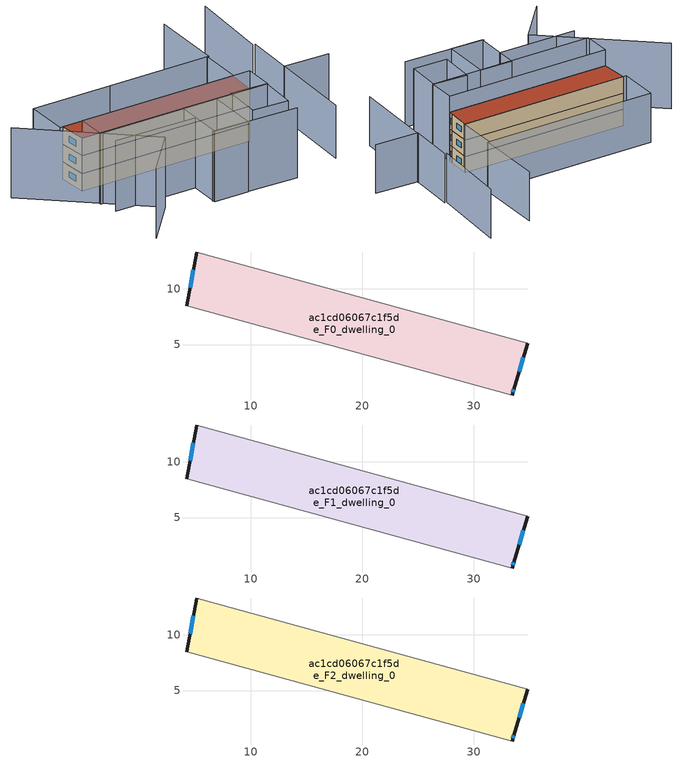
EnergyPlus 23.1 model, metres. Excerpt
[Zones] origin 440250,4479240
ac1cd06067c1f5de_F0_dwelling_0
 floor ground (EU_floor_Construction): 34.82,5.13 33.66,1.28 33.41,0.48 4.26,8.49 5.16,13.29 z0
 wall outside (EU_wall_Construction): 33.41,0.48 33.66,1.28 34.82,5.13 / 5.16,13.29 4.26,8.49 z0:3
 wall adiabatic (EU_wall_Construction): 4.26,8.49 33.41,0.48 / 34.82,5.13 5.16,13.29 z0:3
 window (EU_Window_Construction): 33.5,0.75 33.58,1.01 / 4.86,11.69 4.56,10.1 / 34.05,2.56 34.43,3.84 z1:2
ac1cd06067c1f5de_F1_dwelling_0
 floor to ac1cd06067c1f5de_F0_dwelling_0 (EU_floor_Construction): 34.82,5.13 33.66,1.28 33.41,0.48 4.26,8.49 5.16,13.29 z3
 wall outside (EU_wall_Construction): 33.41,0.48 33.66,1.28 34.82,5.13 / 5.16,13.29 4.26,8.49 z3:6
 wall adiabatic (EU_wall_Construction): 4.26,8.49 33.41,0.48 / 34.82,5.13 5.16,13.29 z3:6
 window (EU_Window_Construction): 33.5,0.75 33.58,1.01 / 4.86,11.69 4.56,10.1 / 34.05,2.56 34.43,3.84 z4:5
ac1cd06067c1f5de_F2_dwelling_0
 floor to ac1cd06067c1f5de_F1_dwelling_0 (EU_floor_Construction): 34.82,5.13 33.66,1.28 33.41,0.48 4.26,8.49 5.16,13.29 z6
 wall outside (EU_wall_Construction): 33.41,0.48 33.66,1.28 34.82,5.13 / 5.16,13.29 4.26,8.49 z6:9
 wall adiabatic (EU_wall_Construction): 4.26,8.49 33.41,0.48 / 34.82,5.13 5.16,13.29 z6:9
 window (EU_Window_Construction): 33.5,0.75 33.58,1.01 / 4.86,11.69 4.56,10.1 / 34.05,2.56 34.43,3.84 z7:8
 roof outside (EU_roof_Construction): 33.66,1.28 34.82,5.13 5.16,13.29 4.26,8.49 33.41,0.48 z9
shading: 37.94,-13.02 42.48,1.63 / 49.95,-0.94 42.37,1.42 / 42.37,1.42 44.92,9.6 / 44.57,9.72 49.29,23.56 / 40.56,24.22 37.27,12.16 / 37.27,12.16 20.01,16.86 / 6.57,20.53 36.96,12.24 / 36.96,12.24 35.01,5.08 / 35.01,5.08 4.61,13.37 / 4.61,13.37 6.57,20.53 z0:9; 14.86,-8.6 29.19,-12.99 / 2.66,0.34 16.51,-3.6 / -4.57,15.12 8.61,-4.41 / 8.61,-4.41 0.12,-10.14 / 30.03,-10.41 24.04,-8.48 / 24.04,-8.48 26.02,-2.29 / 26.02,-2.29 32.02,-4.22 / 32.02,-4.22 30.03,-10.41 / 20.77,-10.47 14.97,-8.81 / 14.97,-8.81 17.44,-0.18 / 17.44,-0.18 23.23,-1.83 / 23.23,-1.83 20.77,-10.47 / 4.26,8.49 33.41,0.48 / 33.41,0.48 32.06,-4.43 / 32.06,-4.43 2.91,3.59 / 2.91,3.59 4.26,8.49 z0:12
[Building]
EU S2 Campaign: North Axis=0; Terrain=City; Solar Distribution=FullExterior
[Site:Location]
Madrid: Latitude=40.5; Longitude=-3.5; Time Zone=1; Elevation=609
[SizingPeriod:WeatherFileDays]
AnnualSizingPeriod: Begin Month=1; Begin Day of Month=1; End Month=12; End Day of Month=31; Day of Week for Start Day=Monday; Use Weather File Daylight Saving Period=No; Use Weather File Rain and Snow Indicators=No
[MATERIAL]
EU_InternalMass_Material: Roughness=MediumRough; Thickness=0.1; Conductivity=1; Density=1800; Specific Heat=900; Thermal Absorptance=0.9; Solar Absorptance=0.7; Visible Absorptance=0.7
[MATERIAL:NOMASS] Roughness=MediumRough; Thermal Absorptance=0.9; Solar Absorptance=0.7; Visible Absorptance=0.7
Name | Thermal Resistance
EU_wall_NoMass | 0.459673
EU_roof_NoMass | 0.495815
EU_floor_NoMass | 0.788942
[WINDOWMATERIAL:SIMPLEGLAZINGSYSTEM]
EU_Window_SimpleGlazing: UFactor=4.26103; Solar Heat Gain Coefficient=0.85; Visible Transmittance=0.85
[CONSTRUCTION]
EU_wall_Construction: EU_wall_NoMass
EU_roof_Construction: EU_roof_NoMass
EU_floor_Construction: EU_floor_NoMass
EU_Window_Construction: EU_Window_SimpleGlazing
EU_InternalMass_Construction: EU_InternalMass_Material
[ZONE] Type=1; Multiplier=1; Ceiling Height=autocalculate; Volume=445.031; Floor Area=autocalculate; Part of Total Floor Area=Yes
ac1cd06067c1f5de_F0_dwelling_0; ac1cd06067c1f5de_F1_dwelling_0; ac1cd06067c1f5de_F2_dwelling_0
[INTERNALMASS] Construction=EU_InternalMass_Construction; Surface Area=148.344
Name | Zone or ZoneList
ac1cd06067c1f5de_F0_dwelling_0_EU_InternalMass | ac1cd06067c1f5de_F0_dwelling_0
ac1cd06067c1f5de_F1_dwelling_0_EU_InternalMass | ac1cd06067c1f5de_F1_dwelling_0
ac1cd06067c1f5de_F2_dwelling_0_EU_InternalMass | ac1cd06067c1f5de_F2_dwelling_0
[OTHEREQUIPMENT] Fuel Type=Electricity; Design Level Calculation Method=Watts/Area; Power per Zone Floor Area=1; Fraction Latent=0; Fraction Radiant=0; Fraction Lost=0; Carbon Dioxide Generation Rate=0; EndUse Subcategory=EU_Step8_InternalGains
Name | Zone or ZoneList or Space or SpaceList | Schedule
EU_Step8_InternalGain_ac1cd06067c1f5de_F0_dwelling_0_f000 | ac1cd06067c1f5de_F0_dwelling_0 | EU_Step8_GainSchedule_ac1cd06067c1f5de_F0_dwelling_0_f000
EU_Step8_InternalGain_ac1cd06067c1f5de_F1_dwelling_0_f000 | ac1cd06067c1f5de_F1_dwelling_0 | EU_Step8_GainSchedule_ac1cd06067c1f5de_F1_dwelling_0_f000
EU_Step8_InternalGain_ac1cd06067c1f5de_F2_dwelling_0_f000 | ac1cd06067c1f5de_F2_dwelling_0 | EU_Step8_GainSchedule_ac1cd06067c1f5de_F2_dwelling_0_f000
[ZONEVENTILATION:DESIGNFLOWRATE] Schedule=EU_AlwaysOn; Design Flow Rate Calculation Method=AirChanges/Hour; Air Changes per Hour=0.719161; Ventilation Type=Natural; Fan Pressure Rise=0; Fan Total Efficiency=1; Constant Term Coefficient=1; Temperature Term Coefficient=0; Velocity Term Coefficient=0; Velocity Squared Term Coefficient=0; Minimum Indoor Temperature=-100; Maximum Indoor Temperature=100; Delta Temperature=-100; Minimum Outdoor Temperature=-100; Maximum Outdoor Temperature=100; Maximum Wind Speed=40
Name | Zone or ZoneList or Space or SpaceList
EU_ConstantAir_ac1cd06067c1f5de_F0_dwelling_0 | ac1cd06067c1f5de_F0_dwelling_0
EU_ConstantAir_ac1cd06067c1f5de_F1_dwelling_0 | ac1cd06067c1f5de_F1_dwelling_0
EU_ConstantAir_ac1cd06067c1f5de_F2_dwelling_0 | ac1cd06067c1f5de_F2_dwelling_0
[HVACTEMPLATE:THERMOSTAT] Constant Heating Setpoint=20; Constant Cooling Setpoint=50
EU_HeatOnly_ac1cd06067c1f5de_F0_dwelling_0; EU_HeatOnly_ac1cd06067c1f5de_F1_dwelling_0; EU_HeatOnly_ac1cd06067c1f5de_F2_dwelling_0
[HVACTEMPLATE:ZONE:IDEALLOADSAIRSYSTEM] System Availability Schedule=EU_AlwaysOn; Maximum Heating Supply Air Temperature=50; Minimum Cooling Supply Air Temperature=13; Maximum Heating Supply Air Humidity Ratio=0.0156; Minimum Cooling Supply Air Humidity Ratio=0.0077; Heating Limit=NoLimit; Cooling Limit=NoLimit; Heating Availability Schedule=EU_AlwaysOn; Cooling Availability Schedule=EU_CoolingOff; Dehumidification Control Type=ConstantSensibleHeatRatio; Cooling Sensible Heat Ratio=0.7; Dehumidification Setpoint=60; Humidification Control Type=None; Humidification Setpoint=30; Outdoor Air Method=None; Outdoor Air Flow Rate per Person=0.00944; Outdoor Air Flow Rate per Zone Floor Area=0; Outdoor Air Flow Rate per Zone=0; Demand Controlled Ventilation Type=None; Outdoor Air Economizer Type=NoEconomizer; Heat Recovery Type=None; Sensible Heat Recovery Effectiveness=0.7; Latent Heat Recovery Effectiveness=0.65
Name | Template Thermostat
ac1cd06067c1f5de_F0_dwelling_0 | EU_HeatOnly_ac1cd06067c1f5de_F0_dwelling_0
ac1cd06067c1f5de_F1_dwelling_0 | EU_HeatOnly_ac1cd06067c1f5de_F1_dwelling_0
ac1cd06067c1f5de_F2_dwelling_0 | EU_HeatOnly_ac1cd06067c1f5de_F2_dwelling_0
[SIZING:ZONE] Zone Cooling Design Supply Air Temperature Input Method=SupplyAirTemperature; Zone Cooling Design Supply Air Temperature=13; Zone Heating Design Supply Air Temperature Input Method=SupplyAirTemperature; Zone Heating Design Supply Air Temperature=50; Zone Cooling Design Supply Air Humidity Ratio=0.008; Zone Heating Design Supply Air Humidity Ratio=0.008; Cooling Design Air Flow Method=DesignDay; Cooling Design Air Flow Rate=0; Cooling Minimum Air Flow per Zone Floor Area=0.000762; Cooling Minimum Air Flow=0; Cooling Minimum Air Flow Fraction=0.2; Heating Design Air Flow Method=DesignDay; Heating Design Air Flow Rate=0; Heating Maximum Air Flow per Zone Floor Area=0.002032; Heating Maximum Air Flow=0.141576; Heating Maximum Air Flow Fraction=0.3; Account for Dedicated Outdoor Air System=No; Dedicated Outdoor Air System Control Strategy=NeutralSupplyAir; Dedicated Outdoor Air Low Setpoint Temperature for Design=autosize; Dedicated Outdoor Air High Setpoint Temperature for Design=autosize; Zone Load Sizing Method=Sensible Load Only No Latent Load; Zone Latent Cooling Design Supply Air Humidity Ratio Input Method=HumidityRatioDifference; Zone Cooling Design Supply Air Humidity Ratio Difference=0.005; Zone Latent Heating Design Supply Air Humidity Ratio Input Method=HumidityRatioDifference; Zone Humidification Design Supply Air Humidity Ratio Difference=0.005
ac1cd06067c1f5de_F0_dwelling_0; ac1cd06067c1f5de_F1_dwelling_0; ac1cd06067c1f5de_F2_dwelling_0
[SCHEDULE:CONSTANT]
Name | Hourly Value
EU_AlwaysOn | 1
EU_CoolingOff | 0
[SCHEDULE:FILE] Column Number=1; Rows to Skip at Top=0; Number of Hours of Data=8760; Column Separator=Comma; Interpolate to Timestep=No; Minutes per Item=60; Adjust Schedule for Daylight Savings=Yes
Name | File
EU_Step8_GainSchedule_ac1cd06067c1f5de_F0_dwelling_0_f000 | ../../schedules/ac1cd06067c1f5de/ac1cd06067c1f5de_F0_dwelling_0_f000_gain.csv
EU_Step8_GainSchedule_ac1cd06067c1f5de_F1_dwelling_0_f000 | ../../schedules/ac1cd06067c1f5de/ac1cd06067c1f5de_F1_dwelling_0_f000_gain.csv
EU_Step8_GainSchedule_ac1cd06067c1f5de_F2_dwelling_0_f000 | ../../schedules/ac1cd06067c1f5de/ac1cd06067c1f5de_F2_dwelling_0_f000_gain.csv
